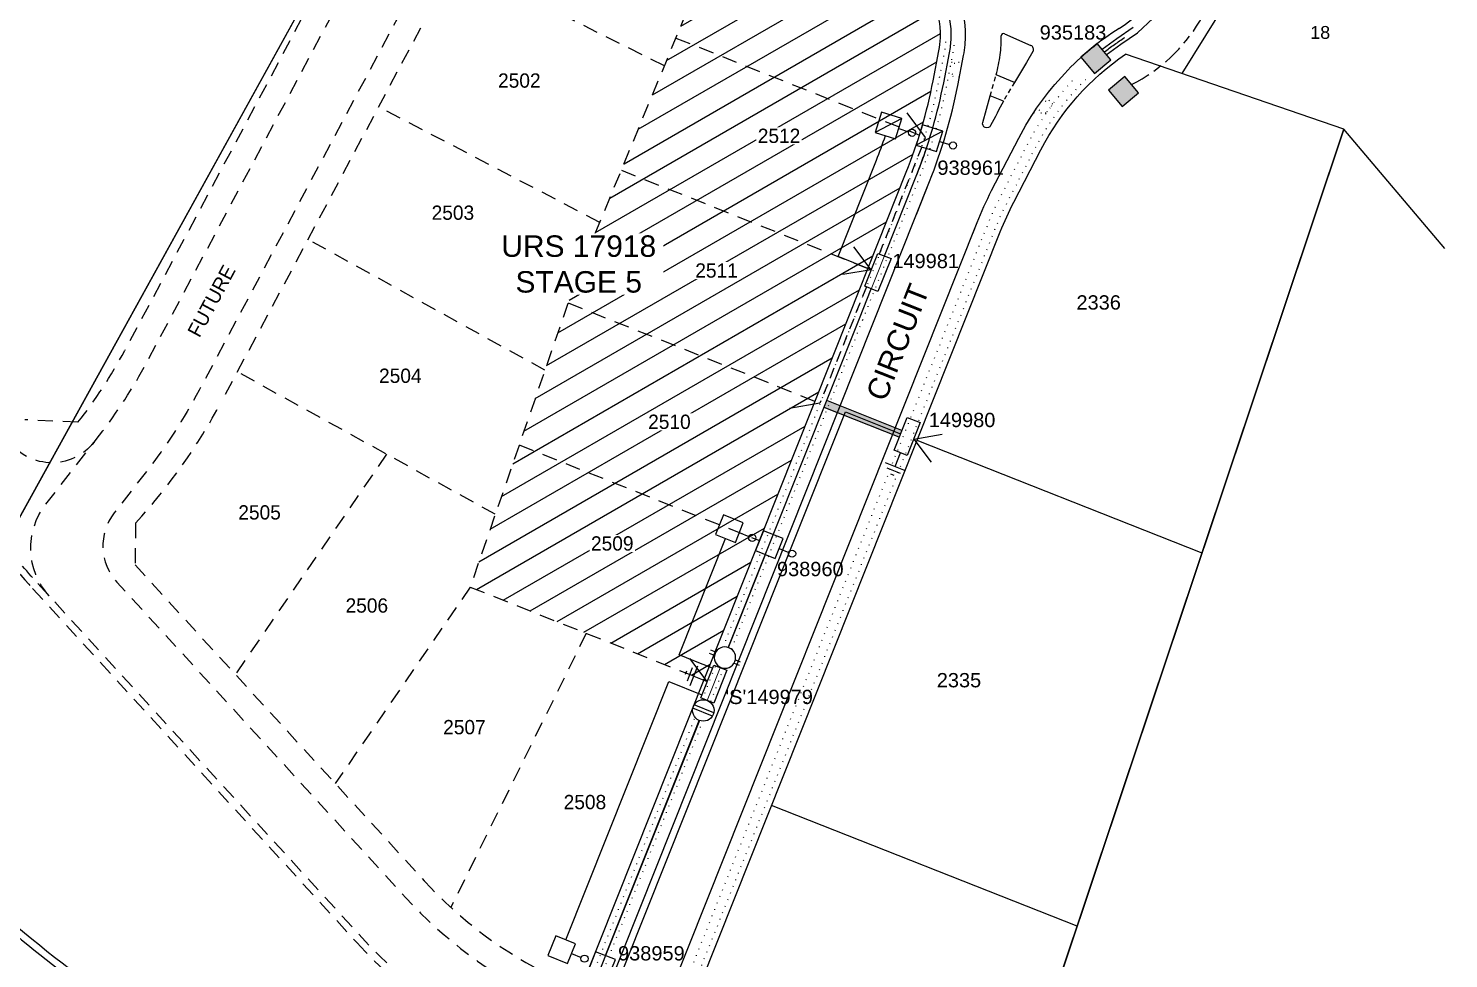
# Model space of a CAD drawing. Header units: metres. Extents: x 305809 to 306184, y 6275996 to 6276634.
# Drawn here: x 305985.6 to 306184.3, y 6276283.1 to 6276413.2 of the extents above; entities that cross this region are included whole.
import ezdxf
from ezdxf.enums import TextEntityAlignment as Align

# ---------------------------------------------------------------- set-up
doc = ezdxf.new("R2010")
doc.units = ezdxf.units.M
doc.header["$LTSCALE"] = 0.7
for name, pattern in [('Cable Exist OH', [1, 1, 0]), ('Cable Exist UG', [8.2, 4, -1.2, 1.8, -1.2]), ('Dash', [5, 3, -2]), ('DOT', [6.35, 0, -6.35]), ('IE Trench LV', [6.5, 5, -1.5])]:
    doc.linetypes.add(name, pattern=pattern)
doc.layers.get('0').update_dxf_attribs({"color": 6})
for name, color, linetype in [('_User Miscellaneous1', 3, 'Continuous'), ('_User Miscellaneous11', 7, 'Continuous'), ('_User Miscellaneous3', 11, 'Continuous'), ('_User Miscellaneous4', 7, 'Continuous'), ('_User Miscellaneous6', 7, 'Continuous'), ('_User Miscellaneous7', 150, 'Continuous'), ('_User Miscellaneous8', 7, 'Continuous'), ('_User Miscellaneous9', 8, 'Continuous'), ('_User_SL_Exist', 7, 'Continuous'), ('Cadastre Developer_SP_EXT', 4, 'Continuous'), ('Cadastre Developer_SP_NEW', 4, 'Continuous'), ('Cadastre Land Parcels_SP_EXT', 4, 'Continuous'), ('Cadastre Roads_SP_EXT', 8, 'Continuous'), ('Cadastre Roads_SP_NEW', 8, 'Continuous'), ('Duct_SP_NEW', 2, 'Continuous'), ('Equip_LV_NEW', 5, 'Continuous'), ('Mains_HV_NEW_V17', 2, 'Continuous'), ('Mains_LV_NEW_R6', 2, 'Continuous'), ('Mains_LV_NEW_T84', 2, 'Continuous'), ('Services_SP_NEW_UG', 2, 'Continuous'), ('SupportsUG_SP_LV_NEW', 2, 'Continuous'), ('SupportsUG_SP_LV_SL_EXT', 7, 'Continuous'), ('SupportsUG_SP_LV_SL_NEW', 2, 'Continuous'), ('Trench_SP_NEW', 2, 'Continuous'), ('UG_Details_SP_MISC', 7, 'Continuous')]:
    doc.layers.add(name, color=color, linetype=linetype)
doc.layers.add('_User Miscellaneous5', color=7, linetype='Continuous', lineweight=35)
doc.layers.add('_User Notes', color=7, linetype='Continuous', plot=False)
doc.styles.add('ARIAL', font='arial.ttf', dxfattribs={"height": 2})
doc.styles.add('ARIAL 3.0', font='arial.ttf', dxfattribs={"height": 3})
doc.styles.add('COLUMN_LABEL', font='arial.ttf')
doc.styles.add('Dot', font='dotfont.shx', dxfattribs={"height": 2})
doc.styles.add('POLE_LABEL', font='arial.ttf')
doc.styles.add('SL_LABEL', font='arial.ttf')
doc.styles.get("Standard").update_dxf_attribs({"font": 'arial.ttf'})
doc.styles.add('style1', font='iso3098b.shx')
doc.linetypes.add('Cable New UG', pattern='A,8,-1,["x",style1,S=3.5,R=0,X=0.35,Y=-1],-3.5', length=12.5)
doc.linetypes.add('Cable Z', pattern='A,8,-1,["Z",Standard,S=2.5,R=0,X=0.35,Y=-1.25],-3.5', length=12.5)
doc.linetypes.add('IE Trench HV', pattern='A,8,-2,["/",style1,S=2.5,R=0,X=0.1,Y=-1],-4.5', length=14.5)

# ---------------------------------------------------------------- blocks, each defined once
blk = doc.blocks.new('COLUMN_EXT')
at = {"layer": '_User Miscellaneous7'}
blk.add_hatch(color=256, dxfattribs=at).paths.add_polyline_path([(-7.48500000000015, 1.484999999999892), (-7.48500000000015, -1.485000000000078), (-4.515000000000038, -1.485000000000078), (-4.515000000000038, 1.484999999999892)])
at = {"layer": '_User Miscellaneous8'}
blk.add_hatch(color=256, dxfattribs=at).paths.add_polyline_path([(-1.48500000000015, 1.484999999999891), (-1.48500000000015, -1.485000000000079), (1.484999999999962, -1.485000000000079), (1.484999999999962, 1.484999999999891)])
at = {"layer": '_User Miscellaneous7'}
blk.add_lwpolyline([(-7.48500000000015, -1.485000000000078), (-4.515000000000038, -1.485000000000078), (-4.515000000000038, 1.484999999999892), (-7.48500000000015, 1.484999999999892)], close=True, dxfattribs=at)
at = {"layer": '_User Miscellaneous8'}
blk.add_lwpolyline([(-1.485000000000149, -1.485000000000079), (1.484999999999962, -1.485000000000079), (1.484999999999962, 1.484999999999891), (-1.485000000000149, 1.484999999999891)], close=True, dxfattribs=at)
at = {"flags": 9}
for tag, style, p in [('STRUCTURE_PLANT_NUMBER', 'POLE_LABEL', (1.813241310185049, 0.03081449384793444)), ('STREET_CODE', 'COLUMN_LABEL', (1.813241310185049, -0.2))]:
    blk.add_attdef(tag, text='', height=0.2, dxfattribs=dict(at, style=style)).set_placement(p, align=Align.MIDDLE_LEFT)
for tag, p in [('STATE', (1.813241310185049, -0.8)), ('STREETNAME', (1.813241310185049, -1.6)), ('SUBURB', (1.813241310185049, -1.8)), ('OWNED_BY', (1.813241310185049, -0.6000000000000001)), ('COLUMN_TYPE', (1.813241310185049, -0.3999999999999999)), ('USAGE', (1.813241310185049, -1)), ('LEGEND', (1.813241310185049, -1.2)), ('LOCATION', (1.813241310185049, -1.4)), ('NOTES', (1.813241310185049, -2))]:
    blk.add_attdef(tag, text='', height=0.2, dxfattribs=at).set_placement(p, align=Align.MIDDLE_LEFT)
at = {"flags": 1}
blk.add_attdef('Z', (1.813241310185049, -2.350910900690394), '', height=0.2, dxfattribs=at)
at = {"layer": '_User Miscellaneous6', "style": 'ARIAL', "flags": 8}
blk.add_attdef('ASSET_NUM', text='', height=2, dxfattribs=at).set_placement((2, 2), align=Align.MIDDLE_LEFT)
blk = doc.blocks.new('*U145')
at = {"layer": '_User Miscellaneous7', "lineweight": -3}
for points in [[(-1.332267629550188e-15, -3.029999999999887), (-1.243483668898065e-15, -1.579999999999888)], [(-1.485000000000056, -3.029999999999889), (1.5, -6.014999999999663)]]:
    blk.add_lwpolyline(points, dxfattribs=at)
blk.add_lwpolyline([(-1.485000000000057, -6), (1.485000000000055, -6), (1.485000000000055, -3.029999999999889), (-1.485000000000057, -3.029999999999889)], close=True, dxfattribs=at)
blk.add_circle((-1.212868510052506e-15, -1.079999999999888), 0.5, dxfattribs=at)
at = {"layer": '_User Miscellaneous8', "color": 2, "lineweight": -3}
blk.add_lwpolyline([(-1.485000000000056, 0), (1.485000000000056, 0), (1.485000000000056, 2.970000000000111), (-1.485000000000056, 2.970000000000111)], close=True, dxfattribs=at)
at = {"layer": '_User Miscellaneous9', "color": 2, "lineweight": -3}
blk.add_lwpolyline([(-1.485000000000056, 2.970000000000111), (1.5, -0.01499999999966328)], dxfattribs=at)
at = {"style": 'POLE_LABEL', "flags": 9}
blk.add_attdef('STRUCTURE_PLANT_NUMBER', text='', height=0.2, dxfattribs=at).set_placement((1.640862796996714, 1.727127653827495), align=Align.MIDDLE_LEFT)
for tag, flags, p in [('STREET_CODE', 9, (1.640862796996714, 1.485000000000337)), ('STATE', 9, (1.640862796996714, 0.4850000000003367)), ('OWNED_BY', 9, (1.640862796996714, 1.085000000000337)), ('OPERATED_BY', 9, (1.640862796996714, 0.8850000000003366)), ('COLUMN_TYPE', 9, (1.640862796996714, 1.285000000000337)), ('USAGE', 9, (1.640862796996714, 0.2850000000003368)), ('MAINTAINED_BY', 9, (1.640862796996714, 0.6850000000003367)), ('LEGEND', 9, (1.640862796996714, 0.0850000000003368)), ('Z', 1, (1.640862796996714, -1.314999999999664)), ('SUBURB', 9, (1.640862796996714, -0.3149999999996631)), ('STREETNAME', 9, (1.640862796996714, -0.5149999999996631)), ('PARENT', 9, (1.640862796996714, -0.1149999999996631)), ('LOCATION', 9, (1.640862796996714, -0.714999999999663)), ('NOTES', 9, (1.640862796996714, -0.9149999999996632)), ('LABEL_ALIGNMENT', 9, (1.640862796996714, -1.114999999999663))]:
    blk.add_attdef(tag, text='', height=0.2, dxfattribs=dict(flags=flags)).set_placement(p, align=Align.MIDDLE_LEFT)
at = {"layer": '_User Miscellaneous5', "style": 'ARIAL', "flags": 8}
blk.add_attdef('ASSET_NUM', text='', height=2, dxfattribs=at).set_placement((2, 3.485000000000337), align=Align.MIDDLE_LEFT)
blk = doc.blocks.new('*U43')
at = {"layer": '_User Miscellaneous8', "color": 2}
blk.add_line((0, 0), (-0.0001193550469027471, 1.450000000000001), dxfattribs=at)
blk.add_circle((-0.0001193550469027471, 1.950000000000001), 0.4999999999999998, dxfattribs=at)
for tag, p, flags in [('Z', (0, 0), 1), ('OPERATED_BY', (-6.25491469344312e-17, -9.607168363308126), 9)]:
    blk.add_attdef(tag, p, '', height=0.2, dxfattribs=dict(flags=flags))
at = {"style": 'SL_LABEL', "flags": 9}
blk.add_attdef('STREET_CODE', text='', height=0.2, dxfattribs=at).set_placement((0, -0.2), align=Align.MIDDLE_LEFT)
at = {"flags": 9}
for tag, p in [('STATE', (0, -2)), ('OPERATING_VOLTAGE', (0, -1.4)), ('ORIENTATION', (0, -1.6)), ('OWNED_BY', (0, -1.8)), ('CONSTRUCTED_VOLTAGE', (0, -0.4)), ('CONTROL_TYPE', (0, -0.6000000000000001)), ('LANTERN_PURPOSE', (0, -0.8)), ('LANTERN_TYPE', (0, -1)), ('NO_PHASES', (0, -1.2)), ('CEXIST', (0, -2.4)), ('CNEW', (0, -2.6)), ('CNUMBER', (0, -2.8)), ('CREMOVE', (0, -3)), ('CREPLACE', (0, -3.200000000000001)), ('USAGE', (0, -2.2)), ('LKINGHEIGHT', (0, -3.400000000000001)), ('LBRACKET', (0, -3.600000000000001)), ('LBRACKETVOCAB', (0, -3.800000000000001)), ('LCATEGORY', (0, -4.000000000000001)), ('LCHARGE1', (0, -4.200000000000001)), ('LCHARGE1PERCENT', (0, -4.400000000000001)), ('LCHARGE2', (0, -4.600000000000001)), ('LCHARGE2PERCENT', (0, -4.800000000000002)), ('LCHARGE3', (0, -5.000000000000002)), ('LCHARGE3PERCENT', (0, -5.200000000000002)), ('LEXIST', (0, -5.400000000000002)), ('LLAMP', (0, -5.600000000000002)), ('LLAMPVOCAB', (0, -5.800000000000002)), ('LMAST', (0, -6.000000000000003)), ('LMASTVOCAB', (0, -6.200000000000003)), ('LNEW', (0, -6.400000000000003)), ('LANTNUMBER', (0, -6.600000000000003)), ('LOUTREACH', (0, -7.000000000000004)), ('LOUTREACHVOCAB', (0, -7.200000000000004)), ('LRATECODE', (0, -7.400000000000004)), ('LREMOVE', (0, -7.600000000000004)), ('LREPLACE', (0, -7.800000000000004)), ('LTYPE', (0, -8.000000000000004)), ('SUBURB', (0, -8.600000000000001)), ('STREETNAME', (0, -8.8)), ('LTYPEVOCAB', (0, -8.200000000000003)), ('LEGEND', (0, -8.400000000000002)), ('LOCATION', (0, -9)), ('NOTES', (0, -9.2)), ('MAINTAINED_BY', (-1.09529950305501e-16, -9.862919944927576))]:
    blk.add_attdef(tag, text='', height=0.2, dxfattribs=at).set_placement(p, align=Align.MIDDLE_LEFT)
at = {"layer": '_User Notes', "style": 'SL_LABEL', "flags": 8}
blk.add_attdef('ASSET_NUM', text='', height=2.5, dxfattribs=at).set_placement((2, 2), align=Align.MIDDLE_LEFT)
at = {"layer": '_User Notes', "flags": 8}
blk.add_attdef('LNUMBER', text='', height=2.5, dxfattribs=at).set_placement((1.2, -2.8), align=Align.MIDDLE_LEFT)
blk = doc.blocks.new('*U34')
at = {"layer": '_User Miscellaneous7', "lineweight": -3}
blk.add_lwpolyline([(-1.332267629550188e-15, -3.029999999999887), (-1.243483668898065e-15, -1.579999999999888)], dxfattribs=at)
blk.add_lwpolyline([(-1.485000000000057, -6), (1.485000000000055, -6), (1.485000000000055, -3.029999999999889), (-1.485000000000057, -3.029999999999889)], close=True, dxfattribs=at)
blk.add_circle((-1.212868510052506e-15, -1.079999999999888), 0.5, dxfattribs=at)
at = {"layer": '_User Miscellaneous8', "color": 2, "lineweight": -3}
blk.add_lwpolyline([(-1.485000000000056, 0), (1.485000000000056, 0), (1.485000000000056, 2.970000000000111), (-1.485000000000056, 2.970000000000111)], close=True, dxfattribs=at)
at = {"style": 'POLE_LABEL', "flags": 9}
blk.add_attdef('STRUCTURE_PLANT_NUMBER', text='', height=0.2, dxfattribs=at).set_placement((1.640862796996714, 1.727127653827495), align=Align.MIDDLE_LEFT)
for tag, flags, p in [('STREET_CODE', 9, (1.640862796996714, 1.485000000000337)), ('STATE', 9, (1.640862796996714, 0.4850000000003367)), ('OWNED_BY', 9, (1.640862796996714, 1.085000000000337)), ('OPERATED_BY', 9, (1.640862796996714, 0.8850000000003366)), ('COLUMN_TYPE', 9, (1.640862796996714, 1.285000000000337)), ('USAGE', 9, (1.640862796996714, 0.2850000000003368)), ('MAINTAINED_BY', 9, (1.640862796996714, 0.6850000000003367)), ('LEGEND', 9, (1.640862796996714, 0.0850000000003368)), ('Z', 1, (1.640862796996714, -1.314999999999664)), ('SUBURB', 9, (1.640862796996714, -0.3149999999996631)), ('STREETNAME', 9, (1.640862796996714, -0.5149999999996631)), ('PARENT', 9, (1.640862796996714, -0.1149999999996631)), ('LOCATION', 9, (1.640862796996714, -0.714999999999663)), ('NOTES', 9, (1.640862796996714, -0.9149999999996632)), ('LABEL_ALIGNMENT', 9, (1.640862796996714, -1.114999999999663))]:
    blk.add_attdef(tag, text='', height=0.2, dxfattribs=dict(flags=flags)).set_placement(p, align=Align.MIDDLE_LEFT)
at = {"layer": '_User Miscellaneous5', "style": 'ARIAL', "flags": 8}
blk.add_attdef('ASSET_NUM', text='', height=2, dxfattribs=at).set_placement((2, 3.485000000000337), align=Align.MIDDLE_LEFT)
blk = doc.blocks.new('*U33')
at = {"lineweight": -3}
blk.add_lwpolyline([(-2.475000000253518, 2.489999999901675), (2.47499999974648, 2.490000000405661), (2.474999999948074, 0.5100000000983247), (-2.475000000051924, 0.5099999995943391)], close=True, dxfattribs=at)
for tag, flags, p in [('STREET_CODE', 9, (1.5, 3.5)), ('STATE', 9, (1.5, 2.7)), ('SUPPORT_TYPE', 9, (1.5, 2.5)), ('OWNED_BY', 9, (1.5, 3.3)), ('OPERATED_BY', 9, (1.5, 3.1)), ('USAGE', 9, (1.5, 2.3)), ('MAINTAINED_BY', 9, (1.5, 2.9)), ('LEGEND', 9, (1.5, 2.1)), ('PARENT', 9, (1.5, 1.9)), ('Z', 1, (1.5, 0.8999999999999999)), ('SUBURB', 9, (1.5, 1.7)), ('STREETNAME', 9, (1.5, 1.5)), ('LOCATION', 9, (1.5, 1.3)), ('NOTES', 9, (1.5, 1.1))]:
    blk.add_attdef(tag, text='', height=0.2, dxfattribs=dict(flags=flags)).set_placement(p, align=Align.MIDDLE_LEFT)
at = {"layer": '_User Miscellaneous4', "style": 'ARIAL', "flags": 8}
blk.add_attdef('ASSET_NUM', text='', height=2, dxfattribs=at).set_placement((2, 5.5), align=Align.MIDDLE_LEFT)
blk = doc.blocks.new('A$C1B2C29DD')
at = {"layer": 'Services_SP_NEW_UG', "color": 2, "flags": 128}
for points in [[(0, 0), (-2.099835655535571, 3.443969587795436)], [(0, 0), (2.100164344301447, 3.443969586864114)]]:
    blk.add_lwpolyline(points, dxfattribs=at)
blk = doc.blocks.new('*U68')
at = {"layer": 'Services_SP_NEW_UG', "color": 2, "flags": 128}
blk.add_lwpolyline([(-19.99999999948113, -0.7500000009313214), (-22.24651756953017, 2.933970131911339)], dxfattribs=at)
at = {"layer": 'Services_SP_NEW_UG', "color": 2, "linetype": 'Dash', "ltscale": 0.7, "flags": 128}
blk.add_lwpolyline([(-2.472838685207535, -0.7500000009313226), (-19.99999999948113, -0.7500000009313214)], dxfattribs=at)
blk = doc.blocks.new('*U67')
at = {"layer": 'Services_SP_NEW_UG', "color": 2, "flags": 128}
blk.add_lwpolyline([(20.00123200016913, -0.7181131453786179), (22.24187339892853, 2.969433905762736)], dxfattribs=at)
at = {"layer": 'Services_SP_NEW_UG', "color": 2, "linetype": 'Dash', "ltscale": 0.7, "flags": 128}
blk.add_lwpolyline([(2.474022660541219, -0.7460566330445244), (20.00123200016913, -0.7181131453786179)], dxfattribs=at)
blk = doc.blocks.new('*U73')
for tag, flags, p in [('TYPE', 9, (1.5, -2.6)), ('Z', 1, (1.5, -2.8))]:
    blk.add_attdef(tag, text='', height=0.2, dxfattribs=dict(flags=flags)).set_placement(p, align=Align.MIDDLE_LEFT)
blk.add_wipeout([(-0.9887138012995244, 1.12003616866583), (-1.121295252389643, 0.987285651150787), (-1.2361932075202602, 0.8389650491412364), (-1.3315956573022563, 0.6774134671332996), (-1.4059980481119063, 0.5051786700814818), (-1.4582270098003098, 0.3249769036233685), (-1.4874588604415704, 0.13965005726332302), (-1.493232596288815, -0.04787915392266662), (-1.4754571620786687, -0.23465328224967497), (-1.4344128870271562, -0.4177267881405302), (-1.370747063870501, -0.5942124930445205), (-1.2854637406720033, -0.7613271119678622), (-1.1799078863842898, -0.9164351475406982), (-1.0557441798854907, -1.0570904533849963), (-0.9149307569988935, -1.1810748113041851), (-0.7596883295212822, -1.2864329139092128), (-0.5924651632713093, -1.3715032009841193), (-0.4158984674750146, -1.4349440632832067), (-0.23277280440093698, -1.475755000510284), (-0.04597617514972309, -1.4932923998060081), (0.14154552584843752, -1.487279685907151), (0.3268349693487694, -1.4578116829037195), (0.5069700301407245, -1.4053531188064081), (0.6791098707081439, -1.3307312965082596), (0.8405397429339232, -1.2351230467238319), (0.9887138012995308, -1.120036168665824), (1.1212952523896482, -0.9872856511507813), (1.2361932075202655, -0.8389650491412293), (1.3315956573022605, -0.677413467133293), (1.4059980481119103, -0.5051786700814742), (1.4582270098003125, -0.32497690362336096), (1.4874588604415724, -0.13965005726331547), (1.493232596288816, 0.04787915392267417), (1.4754571620786687, 0.23465328224968252), (1.4344128870271557, 0.4177267881405369), (1.3707470638704997, 0.5942124930445276), (1.285463740672001, 0.7613271119678688), (1.1799078863842873, 0.916435147540704), (1.0557441798854872, 1.057090453385002), (0.9149307569988896, 1.1810748113041898), (0.7596883295212777, 1.2864329139092168), (0.5924651632713047, 1.3715032009841224), (0.41589846747500964, 1.4349440632832087), (0.2327728044009318, 1.4757550005102864), (0.04597617514971783, 1.4932923998060095), (-0.1415455258484425, 1.4872796859071524), (-0.32683496934877326, 1.4578116829037193), (-0.5069700301407268, 1.4053531188064081), (-0.6791098707081448, 1.3307312965082603), (-0.8405397429339229, 1.2351230467238317)])
for p, q in [((-0.3410957618057113, -1.46070320109124), (-0.1579449112692088, 1.491661344073834)), ((0.1579449112692083, -1.49166134407384), (0.3410957618057109, 1.460703201091233))]:
    blk.add_line(p, q)
blk.add_circle((0, 0), 1.5)
at = {"flags": 9}
for tag, p in [('ACTUAL_STATUS', (1.5, 0)), ('STATE', (1.5, -1)), ('SWITCH_TYPE', (1.5, -1.2)), ('OPERATING_VOLTAGE', (1.5, -0.6000000000000001)), ('ORIENTATION', (1.5, -0.8)), ('OWNED_BY', (1.5, -1.8)), ('OPERATED_BY', (1.5, -2)), ('CONSTRUCTED_VOLTAGE', (1.5, -0.2)), ('USAGE', (1.5, -1.4)), ('NO_PHASES', (1.5, -0.4)), ('NOTES', (1.5, -1.6)), ('MAINTAINED_BY', (1.5, -2.2)), ('NUMBER_OF_PHASES', (1.5, -2.4))]:
    blk.add_attdef(tag, text='', height=0.2, dxfattribs=at).set_placement(p, align=Align.MIDDLE_LEFT)
blk = doc.blocks.new('Earth')
for p, q in [((0, -2.044043321), (0, 0)), ((-1.5, -2.044043321), (1.5, -2.044043321)), ((-1, -2.644043320999998), (1, -2.644043320999998)), ((-0.25, -3.244043320999999), (0.25, -3.244043320999999))]:
    blk.add_line(p, q)
blk = doc.blocks.new('LV_UG_LINKS_OPEN_NEW')
blk.add_wipeout([(-1.16781979291914, 0.9317901755578024), (-1.2753954607472182, 0.7780761008443426), (-1.3628573802749944, 0.612091301220433), (-1.4288262247842973, 0.43645345613065833), (-1.4722616261893378, 0.25393247931304597), (-1.492478582262907, 0.06740683560475658), (-1.489158259530701, -0.12018185416791205), (-1.4623530214656708, -0.30587520430719284), (-1.4124856026847754, -0.4867447197535584), (-1.3403424421715415, -0.659937980202209), (-1.2470612806634975, -0.8227236244752305), (-1.1341132178010909, -0.9725344257190072), (-1.0032795120075635, -1.1070077781052887), (-0.8566234889795473, -1.224022956536458), (-0.6964580018082551, -1.3217345617471747), (-0.5253089559046028, -1.3986016233531833), (-0.3458754739619754, -1.4534119018747997), (-0.16098732917897446, -1.4853010064776648), (0.026439681954347923, -1.493766026932564), (0.2134497235089498, -1.4786734648101652), (0.39709353541513115, -1.440261338830997), (0.5744749450556361, -1.379135431168045), (0.7427965416379158, -1.2962597338999997), (0.8994037930334197, -1.1929412462803204), (1.0418269093350034, -1.070809362578242), (1.167819792919145, -0.9317901755577975), (1.275395460747223, -0.7780761008443364), (1.3628573802749981, -0.6120913012204272), (1.4288262247843002, -0.4364534561306517), (1.47226162618934, -0.25393247931303886), (1.4924785822629085, -0.06740683560474947), (1.4891582595307011, 0.12018185416791916), (1.4623530214656706, 0.3058752043071995), (1.4124856026847743, 0.48674471975356504), (1.3403424421715397, 0.6599379802022156), (1.2470612806634955, 0.8227236244752367), (1.134113217801088, 0.9725344257190125), (1.00327951200756, 1.1070077781052934), (0.8566234889795431, 1.2240229565364613), (0.6964580018082507, 1.3217345617471778), (0.5253089559045979, 1.3986016233531862), (0.34587547396197027, 1.4534119018748015), (0.16098732917896916, 1.4853010064776662), (-0.026439681954353214, 1.4937660269325646), (-0.21344972350895505, 1.4786734648101643), (-0.39709353541513503, 1.4402613388309966), (-0.5744749450556385, 1.3791354311680442), (-0.7427965416379166, 1.2962597338999986), (-0.8994037930334196, 1.19294124628032), (-1.0418269093350023, 1.0708093625782418)])
for p, q in [((-0.2489999999999862, 1.473103866215909), (-0.2489999999999863, 2.220103866215937)), ((0.2489999999999853, 1.473103866215909), (0.2489999999999853, 2.220103866215937)), ((-0.2489999999999862, -1.473103866215909), (-0.2489999999999863, -2.220103866215937)), ((0.2489999999999853, -1.473103866215909), (0.2489999999999853, -2.220103866215937))]:
    blk.add_line(p, q)
blk.add_lwpolyline([(1.493999999999914, -2.30255972708671e-16, 1), (-1.493999999999915, -4.729978344761826e-17, 1)], format="xyb", close=True)
for tag, p, flags in [('Z', (0, 0), 1), ('ORIENTATION', (0, 0), 9), ('USAGE', (0, -0.2), 9), ('NOTES', (0, -0.4), 9)]:
    blk.add_attdef(tag, p, '', height=0.2, dxfattribs=dict(flags=flags))

msp = doc.modelspace()

# ---------------------------------------------------------------- hatches: boundary and pattern name
at = {"layer": '_User Miscellaneous11'}
h = msp.add_hatch(dxfattribs=at)
h.set_pattern_fill('ANSI31', color=3, angle=345)
h.set_pattern_definition([(30.00000000000006, (0, 0), (-1.5875, 2.749630657015593), [])])
edge = h.paths.add_edge_path()
edge.add_line((306080.0938488768, 6276322.055959568), (306047.4179350656, 6276335.075764042))
edge.add_line((306047.4179350656, 6276335.075764042), (306050.9223460164, 6276345.253277466))
edge.add_line((306050.9223460164, 6276345.253277466), (306057.8622027521, 6276365.408015615))
edge.add_line((306057.8622027521, 6276365.408015615), (306061.1073178062, 6276374.832481665))
edge.add_line((306061.1073178062, 6276374.832481665), (306062.2196468022, 6276378.06290853))
edge.add_line((306062.2196468022, 6276378.06290853), (306065.5384028053, 6276386.101494166))
edge.add_line((306065.5384028053, 6276386.101494166), (306068.5500073483, 6276393.396107267))
edge.add_line((306068.5500073483, 6276393.396107267), (306074.5774876227, 6276407.995679007))
edge.add_line((306074.5774876227, 6276407.995679007), (306076.182789364, 6276411.883990021))
edge.add_line((306076.182789364, 6276411.883990021), (306084.3247250671, 6276431.605128703))
edge.add_line((306084.3247250671, 6276431.605128703), (306093.2486993494, 6276428.53849684))
edge.add_arc((306061.8875041009, 6276337.276645933), 96.49999999117762, 63.70093695201223, 71.03524415712081, ccw=False)
edge.add_arc((306086.255631068, 6276386.583834084), 41.49995985309393, 59.02049926712198, 63.700936951834876, ccw=False)
edge.add_arc((306101.6975504698, 6276412.304343678), 11.50000170978335, -2.002648966138679, 59.0204992674457, ccw=False)
edge.add_arc((306101.6975735646, 6276412.30434287), 11.49997860071395, 348.9768117055355, 357.9973510379942, ccw=False)
edge.add_line((306112.985376184, 6276410.105475016), (306112.1692212041, 6276405.915771467))
edge.add_arc((306041.9884024767, 6276419.587007159), 71.50000001823122, 338.27450380415, 348.97682119515844, ccw=False)
edge.add_line((306108.4096105604, 6276393.120554444), (306100.4652218439, 6276373.18301685))
edge.add_line((306100.4652218439, 6276373.18301685), (306080.0938488768, 6276322.055959568))
h = msp.add_hatch(color=256, dxfattribs=at)
h.dxf.hatch_style = 1
h.paths.add_polyline_path([(306107.4200699264, 6276356.030508796), (306107.8050246934, 6276356.996640168), (306097.2984919293, 6276361.182965124), (306096.9135371623, 6276360.216833752)])

# ---------------------------------------------------------------- linework, layer by layer
at = {"layer": '_User Miscellaneous3', "color": 3, "linetype": 'DOT', "ltscale": 0.2}
for p, q in [((306063.013199217, 6276277.027411135), (306101.2083961999, 6276372.886888707)), ((306064.5953963285, 6276277.756345958), (306102.3231577338, 6276372.442696494))]:
    msp.add_line(p, q, dxfattribs=at)
at = {"layer": '_User Miscellaneous3', "color": 3, "linetype": 'DOT', "ltscale": 0.2, "flags": 128}
for points in [[(306101.2083961999, 6276372.886888707), (306109.1527849164, 6276392.824426302, 0.04673164277033896), (306112.9544611337, 6276405.762806593), (306113.7706161137, 6276409.952510141, 0.03535831660828392), (306113.9815492569, 6276411.67711546, 0.03135052831111673)], [(306102.3231577338, 6276372.442696494), (306110.2675464504, 6276392.380234089, 0.04673164276790841), (306114.1323210281, 6276405.53335928), (306114.9484760081, 6276409.723062828, 0.03024282348842939), (306115.163101331, 6276411.340505212, 0.02772460252822029)], [(306071.7231219057, 6276265.120367441), (306119.7015694589, 6276385.528889223, -0.02455099611403795), (306121.6784118463, 6276389.859007459), (306125.4627930392, 6276397.175113477, -0.07507822759339002), (306132.2106744583, 6276406.483852728, -0.07745662942346483)], [(306072.8378834397, 6276264.676175228), (306120.8163309929, 6276385.08469701, -0.0245509961134542), (306122.744261816, 6276389.3076783), (306126.528643009, 6276396.623784318, -0.07951552835707741), (306133.5318015533, 6276406.107479203, -0.1005702524036988)]]:
    msp.add_lwpolyline(points, format="xyb", dxfattribs=at)
for points in [[(306114.7135121324, 6276408.516883845), (306116.2422045709, 6276408.519435692)], [(306116.1274809151, 6276407.930505744), (306114.7135121321, 6276408.516883845)], [(306115.83479522, 6276406.428013788), (306114.4208264378, 6276407.014391888)], [(306115.7200715641, 6276405.83908384), (306114.4208264378, 6276407.014391888)], [(306126.2440387816, 6276401.474198001), (306127.9936642995, 6276401.385685665), (306128.8955511565, 6276402.635539639), (306127.8263002558, 6276403.708344283)], [(306128.8955511561, 6276402.635539639), (306127.4665660119, 6276403.228145081)], [(306127.9936642995, 6276401.385685664), (306126.5776020933, 6276401.972931915)]]:
    msp.add_lwpolyline(points, dxfattribs=at)
at = {"layer": '_User Miscellaneous9', "linetype": 'Dash'}
for p, q in [((306038.6437025857, 6276442.405485924), (305999.0797540072, 6276368.152923389)), ((306053.6217145036, 6276437.979376732), (306012.5825783576, 6276360.95822155)), ((306062.2196468022, 6276378.06290853), (306084.3247250674, 6276431.605128704)), ((306074.5774876229, 6276407.995679007), (306045.4018852123, 6276422.552620546)), ((306076.182789364, 6276411.883990021), (306110.2492546008, 6276398.310116646)), ((306065.5384028053, 6276386.101494166), (306034.5863203555, 6276402.254257143)), ((306068.5500073483, 6276393.396107267), (306103.0431587939, 6276379.652219641)), ((306057.8622027521, 6276365.408015615), (306024.7112393992, 6276383.720968819)), ((306062.2196468022, 6276378.06290853), (306047.4179350653, 6276335.075764042)), ((306061.1073178062, 6276374.832481665), (306095.6401353892, 6276361.072788959)), ((306050.9223460164, 6276345.253277466), (306014.8361584427, 6276365.187680495)), ((305992.5322037929, 6276358.128068224), (305985.1040455442, 6276358.471639004)), ((306035.7013669396, 6276353.66151208), (306014.5513410243, 6276322.859336529)), ((306054.2626264361, 6276354.954122853), (306087.8669608143, 6276341.564386743)), ((306000.6015051234, 6276344.013136259), (306000.5304886099, 6276338.178366379)), ((306000.5304886099, 6276338.178366379), (306040.9886582628, 6276293.974213146)), ((305986.2003226479, 6276334.876864255), (306031.5464589299, 6276285.332172194)), ((305986.9379944706, 6276335.552023705), (305988.3087389583, 6276334.054363286)), ((305986.9379944706, 6276335.552023705), (305988.3087389583, 6276334.054363286)), ((306047.4179350656, 6276335.075764042), (306028.5271416245, 6276307.589529798)), ((306047.4179350656, 6276335.075764042), (306080.0937862393, 6276322.055984527)), ((306063.6443416863, 6276328.610309311), (306044.7028905586, 6276290.256914574))]:
    msp.add_line(p, q, dxfattribs=at)
at = {"layer": '_User Miscellaneous9', "linetype": 'Dash', "flags": 128}
for points in [[(305994.8101407501, 6276355.357427946), (305995.5587604241, 6276356.319634194, 0.04292942838943698), (306002.1669709018, 6276366.508054666), (306041.7322308165, 6276440.759608596, 0.4614632859493656), (306037.5506662614, 6276451.379441549)], [(306059.8659357109, 6276443.711029005, 0.3684914422610996), (306050.8095739674, 6276440.145082025), (306009.4919567886, 6276362.604904431, -0.04292942838943698), (306002.1096016936, 6276351.222921659), (305997.6067150911, 6276345.435329158, 0.3657022077982027), (305997.9936112917, 6276335.76617014), (306038.406806883, 6276291.611155073, 0.09417011056167272), (306057.3977312868, 6276277.417514809, 0.4363166879152359), (306067.654533896, 6276281.381491107)], [(305994.8100654962, 6276355.357331222, -0.5205618584228766), (305982.5384201806, 6276355.975602992), (305974.1650693449, 6276369.315475958)], [(305988.5170996885, 6276333.826710632), (305986.9379944706, 6276335.552023705, -0.02640213011572819), (305982.1241133732, 6276341.403834325, -0.01876795455893398), (305979.0902828447, 6276345.856834196), (305967.1352065465, 6276364.902877172)], [(305988.5170997573, 6276333.826710557, -0.3636884232853665), (305988.0487636794, 6276346.666981422, -0.3657019109536518)], [(306059.1805491981, 6276259.771920898, 0.3938276488636908), (306055.2913948408, 6276269.232084087, -0.1001360097947147), (306032.2841307542, 6276286.007331644), (305988.5170997573, 6276333.826710557)]]:
    msp.add_lwpolyline(points, format="xyb", dxfattribs=at)
msp.add_lwpolyline([(305988.0487639676, 6276346.666981814), (305994.8101407518, 6276355.357427971)], dxfattribs=at)
at = {"layer": '_User Miscellaneous9', "linetype": 'Dash'}
for centre, radius, start, end in [((305939.6408507388, 6276399.823718742), 67.34999999999998, 321.750354174445, 331.9499968280205), ((305939.6408507388, 6276399.823718742), 82.64999999999999, 317.525333237985, 331.9499968280205), ((306039.9028314276, 6276384.028472224), 72.80000010410599, 212.1162226924552, 222.4665335472662), ((306085.2489676275, 6276334.483780101), 60, 222.4665336046425, 243.98527342375), ((306085.2489676275, 6276334.483780101), 72.8, 222.4665336046425, 245.006239209012)]:
    msp.add_arc(centre, radius, start, end, dxfattribs=at)
at = {"layer": '_User_SL_Exist', "linetype": 'Cable Exist UG', "flags": 128}
msp.add_lwpolyline([(306139.9275516705, 6276405.37396977, 0.2855142789710522), (306152.867111745, 6276426.77481956, -0.1218294929659025), (306154.4130606431, 6276430.222484391, -0.1138886810383071)], format="xyb", dxfattribs=at)
at = {"layer": 'Cadastre Developer_SP_EXT'}
for p, q in [((306184.2700890807, 6276466.962787086), (306146.9554545645, 6276406.910536568)), ((306169.6230970106, 6276399.121045711), (306139.0649297074, 6276409.622030336))]:
    msp.add_line(p, q, dxfattribs=at)
msp.add_arc((306101.6975532498, 6276412.304345188), 11.49999898407705, 357.9973430328646, 59.02050727096332, dxfattribs=at)
at = {"layer": 'Cadastre Developer_SP_NEW'}
for p, q in [((306149.7910401481, 6276339.838164971), (306109.9260230633, 6276355.591739079)), ((306132.3172162334, 6276287.604620745), (306089.5676269641, 6276304.498099587))]:
    msp.add_line(p, q, dxfattribs=at)
msp.add_lwpolyline([(306100.4652218439, 6276373.18301685), (306108.4096105604, 6276393.120554444, 0.04673164276676328), (306112.1692212041, 6276405.915771467), (306112.985376184, 6276410.105475016, 0.03937979539779953), (306113.1905281214, 6276411.902468049, 0.03686386562116975)], format="xyb", dxfattribs=at)
msp.add_arc((306112.8259444928, 6276440.571450325), 200, 221.7657292455702, 234.1667924300725, dxfattribs=at)
at = {"layer": 'Cadastre Land Parcels_SP_EXT', "linetype": 'Continuous'}
for points in [[(305887.4649784802, 6276029.601670902), (305917.2819473174, 6276103.655334336), (305889.1983867288, 6276172.567233356), (306039.1135385763, 6276443.969296599), (306039.1135385763, 6276443.969296599)], [(306183.763677197, 6276382.42002427), (306169.6230970106, 6276399.121045711), (306034.7489224633, 6275995.949067128)]]:
    msp.add_lwpolyline(points, dxfattribs=at)
at = {"layer": 'Cadastre Roads_SP_EXT'}
for p, q in [((306122.1264144993, 6276412.495610658), (306125.8510616137, 6276410.844046406)), ((306126.1334021071, 6276410.006076208), (306125.2152455456, 6276408.476767905))]:
    msp.add_line(p, q, dxfattribs=at)
for centre, radius, start, end in [((306129.8716911588, 6276426.315872655), 15.500000004386, 302.4596072988804, 4.163343646298255), ((306101.6975533116, 6276412.304345217), 14.99999892873403, 354.710619820545, 59.02050746148615), ((306159.658812918, 6276379.486636267), 40.00000001977757, 122.4596073094032, 136.6407328840467), ((306101.7054346724, 6276412.07621676), 20.00000000015374, 352.6663699944511, 0.4096767244432941), ((306122.0048156912, 6276412.221364026), 0.2999958087915019, 66.08787689429846, 181.8474916246875), ((306125.6078501501, 6276410.295550112), 0.6000000002981836, 331.1540364594319, 66.08678533088732)]:
    msp.add_arc(centre, radius, start, end, dxfattribs=at)
at = {"layer": 'Cadastre Roads_SP_NEW'}
for p, q in [((306123.531352984, 6276405.672027424), (306120.9779056918, 6276406.730951491)), ((306123.531352984, 6276405.672027424), (306120.9779056918, 6276406.730951491)), ((306122.005731912, 6276403.056968546), (306120.1572851014, 6276403.823526299)), ((306122.005731912, 6276403.056968546), (306120.1572851014, 6276403.823526299))]:
    msp.add_line(p, q, dxfattribs=at)
at = {"layer": 'Cadastre Roads_SP_NEW', "flags": 128}
for points in [[(306138.1906170496, 6276413.237437269, 0.2759329284456453), (306145.3307886628, 6276427.441174612, -0.1592133860076983), (306147.5735321818, 6276436.483841252, -0.03518930166219814), (306153.3651402938, 6276444.439907385), (306159.418177647, 6276451.632340694, -0.0541646159002412), (306161.7602363339, 6276453.871706665, 0.005804596323393882), (306162.0339960523, 6276454.086981977, 0.005804596323393882)], [(306103.7166096513, 6276371.887456227), (306111.6609983678, 6276391.824993822, 0.04673164276725568), (306115.6046458961, 6276405.246550139), (306116.4208008761, 6276409.436253688, 0.02502364300132772), (306116.6336792756, 6276410.921554903, 0.02348932220945428)], [(306109.8187285882, 6276387.20156409), (306111.6609983678, 6276391.824993822, 0.04673164276725568), (306115.6046458961, 6276405.246550139), (306116.4208008761, 6276409.436253688, 0.02502364300132772), (306116.6336792756, 6276410.921554903)], [(306120.9779056917, 6276406.730951491, 0.03565406420069585), (306121.5418284848, 6276409.523281092)], [(306070.3296699882, 6276265.675607708), (306118.3081175415, 6276386.08412949, -0.02455099611475852), (306120.3460993841, 6276390.548168909), (306124.130480577, 6276397.864274926, -0.06996288529254124), (306130.5762947599, 6276406.949468225, -0.06912340720256904)], [(306117.7024186732, 6276384.564044762), (306118.3081175415, 6276386.08412949, -0.02455099611475852), (306120.3460993841, 6276390.548168909), (306124.130480577, 6276397.864274926, -0.06996288529254124), (306130.5762947599, 6276406.949468225)], [(306122.0057319122, 6276403.056968546, 0.004812517993963385), (306120.2131861657, 6276399.648701405, -0.904961428988718), (306119.1020548374, 6276400.085895473), (306120.1572851012, 6276403.823526299)], [(305968.4226175721, 6276300.754859129, 0.04406030085713896), (305995.1549859279, 6276277.615795293), (306015.8231401988, 6276262.691234831, -0.01021827790277022), (306032.2773621919, 6276250.290245204), (306042.3613249456, 6276242.362076039, 0.5135533881591524), (306054.0690989325, 6276245.761472506, -0.005238180478972562), (306059.1805491981, 6276259.771920898, -0.004717407134707137), (306064.0341496983, 6276272.295382157), (306103.7166096513, 6276371.887456227)]]:
    msp.add_lwpolyline(points, format="xyb", dxfattribs=at)
for points in [[(306125.2152455454, 6276408.476767905), (306123.5313529838, 6276405.672027424)], [(306123.531352984, 6276405.672027424), (306120.9779056918, 6276406.730951491)], [(306123.531352984, 6276405.672027424), (306120.9779056918, 6276406.730951491)]]:
    msp.add_lwpolyline(points, dxfattribs=at)
at = {"layer": 'Cadastre Roads_SP_NEW', "linetype": 'Dash', "ltscale": 0.3, "flags": 128}
msp.add_lwpolyline([(306120.1572851012, 6276403.823526299), (306120.9781035815, 6276406.730869425)], dxfattribs=at)
msp.add_lwpolyline([(306123.5313529839, 6276405.672027424), (306122.4104895061, 6276403.805084579, 0.001062969076561385), (306122.0057319121, 6276403.056968546)], format="xyb", dxfattribs=at)
at = {"layer": 'Duct_SP_NEW'}
for p, q in [((306107.4200699264, 6276356.030508796), (306096.9135371623, 6276360.216833752)), ((306107.80502469337, 6276356.996640168), (306097.29849192925, 6276361.182965124))]:
    msp.add_line(p, q, dxfattribs=at)
at = {"layer": 'Mains_HV_NEW_V17', "color": 2, "linetype": 'Cable New UG', "lineweight": 0, "flags": 128}
msp.add_lwpolyline([(306035.4917952488, 6276586.525766869), (306028.8583561952, 6276567.222295777), (305998.8785743534, 6276577.524539073), (305996.0091452104, 6276569.174429565, 0.9999999999999999), (305995.3591722517, 6276567.282992241), (305994.7090414067, 6276565.391095462), (306014.5307035401, 6276558.579585395), (306037.3827463414, 6276550.726716215), (306079.6178189139, 6276536.213068466), (306093.7573270756, 6276530.374507437), (306082.9506660284, 6276513.048000086, 0.03431400286669316), (306073.6856515686, 6276495.638819075, 0.02662351059494304), (306068.1188068579, 6276481.146488073), (306062.522234762, 6276463.364417081), (306065.6541483458, 6276457.159550776), (306102.4489987954, 6276444.534596524, 0.03014133901795535), (306110.6082556442, 6276442.42203103, 0.04204473496825951), (306115.9356952072, 6276441.729763031), (306109.6608363361, 6276422.579854717, -0.241130254154562), (306114.6896119328, 6276411.850049286, -0.03937979541321498), (306114.4577010521, 6276409.818665876), (306113.6415460721, 6276405.628962327, -0.02235897867286005), (306112.1087835907, 6276399.285968883, -0.0243472243752348), (306109.8030624778, 6276392.565314177), (306101.8586737613, 6276372.627776583), (306089.8099410553, 6276342.388746821), (306080.5710266472, 6276319.201593901), (306065.246905017, 6276280.742259574), (306057.4573628149, 6276260.870565595, 0.005601294458473173), (306051.9783057483, 6276245.846117294), (306044.4299708908, 6276223.371686502), (306037.842803413, 6276203.307180568)], format="xyb", dxfattribs=at)
at = {"layer": 'Mains_LV_NEW_R6', "color": 2, "linetype": 'Cable Z', "ltscale": 0.9, "flags": 128}
msp.add_lwpolyline([(306103.5169324458, 6276379.46343795), (306098.8626362584, 6276381.318006897), (306104.229254808, 6276394.786275244, 0.01371580935728041), (306105.4954991169, 6276398.236394081)], format="xyb", dxfattribs=at)
for points in [[(306078.7021409313, 6276324.763401396), (306076.65360784, 6276325.579638816), (306083.1367642395, 6276341.850591463)], [(306081.3078597905, 6276323.725153466), (306078.7021409313, 6276324.763401396)], [(306060.7724215965, 6276285.722196944), (306075.1730125819, 6276321.863748925), (306079.8272645324, 6276320.009263574)]]:
    msp.add_lwpolyline(points, dxfattribs=at)
at = {"layer": 'Mains_LV_NEW_T84', "color": 2, "linetype": 'Cable New UG', "flags": 128}
for points in [[(306105.3525903687, 6276381.396241495), (306109.8030624778, 6276392.565314177, 0.0243472243752348), (306112.1087835907, 6276399.285968883, 0.02235897867286005), (306113.6415460721, 6276405.628962327), (306114.4577010521, 6276409.818665876, 0.03937979541321498), (306114.6896119328, 6276411.850049286, 0.1013050648603836), (306113.8230205236, 6276416.991883665, 0.09899903384249875), (306110.9558911321, 6276421.432528041), (306117.5595309878, 6276441.657899978, 0.06362248653762238), (306121.8259047851, 6276442.786939478, -0.08373574935166948), (306127.1668442374, 6276444.617176569, 0.08945519685288678), (306132.8757726267, 6276446.573011308, 0.02362176066902759), (306134.239570833, 6276447.419954124, 0.002231999041971018), (306134.5474687158, 6276447.633973685, 0.002231999041971018)], [(306079.4636239784, 6276316.422315526), (306066.3462564331, 6276283.501304057), (306057.4573628149, 6276260.870565595, 0.005601294458473173), (306051.9783057483, 6276245.846117294), (306045.7601021352, 6276227.332022545), (306047.2596606844, 6276222.373071352), (306046.6500509972, 6276220.516200819)]]:
    msp.add_lwpolyline(points, format="xyb", dxfattribs=at)
for points in [[(306089.8099410553, 6276342.388746821), (306101.8586737613, 6276372.627776583), (306103.5202974887, 6276376.797850167)], [(306083.5106659489, 6276326.57928602), (306089.8099410553, 6276342.388746821)], [(306082.4032632787, 6276323.800007641), (306082.4063070554, 6276323.80764669)], [(306080.5679828723, 6276319.193954857), (306080.5710266472, 6276319.201593901)]]:
    msp.add_lwpolyline(points, dxfattribs=at)
at = {"layer": 'Services_SP_NEW_UG', "color": 2, "flags": 128}
msp.add_lwpolyline([(306080.5675621614, 6276321.86720852), (306078.1455874018, 6276325.092988279)], dxfattribs=at)
at = {"layer": 'Trench_SP_NEW', "linetype": 'IE Trench HV', "ltscale": 0.8, "flags": 128}
for points in [[(306112.1087835907, 6276399.285968883, 0.02235897867286005), (306113.6415460721, 6276405.628962327), (306114.4577010521, 6276409.818665876, 0.03937979541321498), (306114.6896119328, 6276411.850049286, 0.1013050648603836), (306113.8230205236, 6276416.991883665)], [(306105.3525903687, 6276381.396241495), (306109.8030624778, 6276392.565314177, 0.01417142922007195), (306111.2249742924, 6276396.450518102)]]:
    msp.add_lwpolyline(points, format="xyb", dxfattribs=at)
at = {"layer": 'Trench_SP_NEW', "linetype": 'IE Trench LV', "flags": 128}
msp.add_lwpolyline([(306136.1022479731, 6276409.938865242, -0.02297441873288011), (306138.9956744043, 6276411.971782231)], format="xyb", dxfattribs=at)
at = {"layer": 'Trench_SP_NEW', "linetype": 'IE Trench HV', "ltscale": 0.8, "flags": 128}
for points in [[(306089.8099410553, 6276342.388746821), (306101.8586737613, 6276372.627776583), (306103.5202974887, 6276376.797850167)], [(306082.4032632787, 6276323.800007641), (306088.7105990762, 6276339.629698576)], [(306066.3462564331, 6276283.501304057), (306080.5710266472, 6276319.201593901)]]:
    msp.add_lwpolyline(points, dxfattribs=at)
at = {"layer": 'UG_Details_SP_MISC'}
for p, q in [((306137.88012305653, 6276411.814974903), (306140.15364738187, 6276413.387370462)), ((306140.7601019387, 6276412.6395714935), (306142.927651692, 6276414.690393953)), ((306135.8216735609, 6276410.328347721), (306137.88012305653, 6276411.814974903)), ((306138.43424731825, 6276411.0309837), (306140.7601019387, 6276412.6395714935)), ((306136.38373684266, 6276409.550090137), (306138.43424731825, 6276411.0309837))]:
    msp.add_line(p, q, dxfattribs=at)

# ---------------------------------------------------------------- block references
at = {"layer": 'Equip_LV_NEW', "linetype": 'Cable Exist OH', "lineweight": 0, "rotation": 338.2745038007055}
msp.add_blockref('Earth', (306107.6160791356, 6276353.847920242), dxfattribs=at)
at = {"layer": 'Services_SP_NEW_UG'}
for name, p, rotation in [('*U67', (306103.0431587939, 6276379.652219641), 68.27505940019417), ('*U68', (306103.0429920105, 6276379.652286096), 68.27505935843203)]:
    msp.add_blockref(name, p, dxfattribs=dict(at, rotation=rotation))
at = {"layer": 'Services_SP_NEW_UG', "color": 2}
for p, rotation in [((306103.5169324458, 6276379.46343795), 68.27475851552464), ((306109.4519038412, 6276355.78065733), 248.3771723281764)]:
    msp.add_blockref('A$C1B2C29DD', p, dxfattribs=dict(at, rotation=rotation))
at = {"layer": 'SupportsUG_SP_LV_NEW'}
ref = msp.add_blockref('*U33', (306103.0431587939, 6276379.652219641), dxfattribs=dict(at, rotation=248.2745038031478))
ref.add_attrib('ASSET_NUM_001', '149981', (306106.4633442945, 6276379.694959342), dxfattribs={"layer": '_User Miscellaneous4', "height": 2, "style": 'ARIAL'})
ref = msp.add_blockref('*U33', (306109.925677493, 6276355.591875639), dxfattribs=dict(at, rotation=68.2745037972729))
ref.add_attrib('ASSET_NUM_001', '149980', (306111.549900205, 6276357.450665364), dxfattribs={"layer": '_User Miscellaneous4', "height": 2, "style": 'ARIAL'})
at = {"layer": 'SupportsUG_SP_LV_SL_EXT'}
ref = msp.add_blockref('COLUMN_EXT', (306134.935992752, 6276409.019455275), dxfattribs=dict(at, rotation=129.9568703992148))
ref.add_attrib('ASSET_NUM_001', '935183', (306127.071655022, 6276411.667841599), dxfattribs={"layer": '_User Miscellaneous6', "height": 2, "style": 'ARIAL'})
at = {"layer": 'SupportsUG_SP_LV_SL_NEW', "ltscale": 0.5}
ref = msp.add_blockref('*U145', (306110.2492546004, 6276398.310116645), dxfattribs=dict(at, rotation=252.6877565763102))
ref.add_attrib('ASSET_NUM_001', '938961', (306112.7630447411, 6276392.750662877), dxfattribs={"layer": '_User Miscellaneous5', "height": 2, "style": 'ARIAL'})
for p, rotation in [((306113.0847053802, 6276397.426307347), 252.6877565763102), ((306090.6260088041, 6276340.465044126), 248.2751913993804)]:
    msp.add_blockref('*U43', p, dxfattribs=dict(at, rotation=rotation))
ref = msp.add_blockref('*U34', (306087.8669608143, 6276341.564386743), dxfattribs=dict(at, rotation=248.2751913993804))
ref.add_attrib('ASSET_NUM_001', '938960', (306090.3252536198, 6276336.598535964), dxfattribs={"layer": '_User Miscellaneous5', "height": 2, "style": 'ARIAL'})
ref = msp.add_blockref('*U34', (306064.4031335263, 6276282.677020202), dxfattribs=dict(at, rotation=248.2745038035488))
ref.add_attrib('ASSET_NUM_001', '938959', (306068.0894290999, 6276282.829843325), dxfattribs={"layer": '_User Miscellaneous5', "height": 2, "style": 'ARIAL'})

# ---------------------------------------------------------------- texts
at = {"layer": '_User Miscellaneous9', "insert": (306011.2233414873, 6276375.098524208), "char_height": 2, "attachment_point": 5, "rotation": 61.754335729572674, "style": 'Dot'}
msp.add_mtext_dynamic_manual_height_columns('FUTURE', width=18.16956348117549, gutter_width=4, heights=[0], dxfattribs=at)
at = {"layer": 'Cadastre Land Parcels_SP_EXT'}
msp.add_text('18', height=1.8, dxfattribs=at).set_placement((306164.9107486086, 6276411.770987199))
at = {"layer": 'Cadastre Roads_SP_EXT', "color": 3, "style": 'ARIAL 3.0'}
msp.add_text('CIRCUIT', height=3, rotation=68.50705569112598, dxfattribs=at).set_placement((306105.4750487518, 6276360.880026205))

# ---------------------------------------------------------------- next in the draw order: block references
at = {"layer": 'Equip_LV_NEW', "linetype": 'Cable Exist OH', "lineweight": 0, "rotation": 71.82501709889077}
msp.add_blockref('*U73', (306080.0158034254, 6276317.808135192), dxfattribs=at)

# ---------------------------------------------------------------- next in the draw order: texts
at = {"layer": '_User Miscellaneous9', "char_height": 2, "attachment_point": 5, "style": 'Dot', "bg_fill": 3, "box_fill_scale": 1.1, "bg_fill_color": 256, "bg_fill_transparency": 0}
for s, insert in [('2502', (306054.2812732271, 6276405.926827582)), ('2512', (306090.6103831667, 6276398.194086397)), ('2503', (306044.9866097427, 6276387.440603368)), ('2511', (306081.8689588182, 6276379.349449364)), ('2504', (306037.634872239, 6276364.623972672)), ('2505', (306017.9459933123, 6276345.507988934)), ('2506', (306032.9488207661, 6276332.478184762)), ('2507', (306046.6005086618, 6276315.461328316))]:
    msp.add_mtext(s, dxfattribs=dict(at, insert=insert))
at = {"layer": 'Cadastre Developer_SP_NEW', "char_height": 2, "attachment_point": 5, "style": 'ARIAL', "bg_fill": 2}
for s, insert in [('2336', (306135.3217124441, 6276374.883144141)), ('2335', (306115.7804558227, 6276322.029739807))]:
    msp.add_mtext(s, dxfattribs=dict(at, insert=insert))

# ---------------------------------------------------------------- next in the draw order: linework, layer by layer
at = {"layer": 'Cadastre Developer_SP_NEW'}
msp.add_line((305889.1983867288, 6276172.567233356), (306039.1135385763, 6276443.969296599), dxfattribs=at)
msp.add_lwpolyline([(306101.9346750939, 6276196.796636179), (306169.6230970106, 6276399.121045711)], dxfattribs=at)
at = {"layer": 'Mains_LV_NEW_T84', "color": 2, "linetype": 'Cable New UG', "flags": 128}
msp.add_lwpolyline([(306070.162349606, 6276259.696867902), (306070.5156127771, 6276260.63239189), (306061.9139576634, 6276264.010947009), (306069.1358959888, 6276282.397689437), (306086.2975833673, 6276325.468839577), (306092.5968584736, 6276341.278300378), (306099.8929267469, 6276359.589439902), (306107.6125420941, 6276356.513561391)], dxfattribs=at)

# ---------------------------------------------------------------- next in the draw order: block references
at = {"layer": 'Equip_LV_NEW', "linetype": 'Cable Exist OH', "lineweight": 0, "rotation": 248.2751914016012}
msp.add_blockref('Earth', (306080.5675621614, 6276321.86720852), dxfattribs=at)
at = {"layer": 'SupportsUG_SP_LV_NEW'}
ref = msp.add_blockref('*U33', (306080.0937862441, 6276322.055984525), dxfattribs=dict(at, rotation=248.275191392767))
ref.add_attrib('ASSET_NUM_001', "'S'149979", (306083.0972190337, 6276318.702497872), dxfattribs={"layer": '_User Miscellaneous4', "height": 2, "style": 'ARIAL'})

# ---------------------------------------------------------------- next in the draw order: texts
at = {"layer": '_User Miscellaneous9', "char_height": 2, "attachment_point": 5, "style": 'Dot', "bg_fill": 3, "box_fill_scale": 1.1, "bg_fill_color": 256, "bg_fill_transparency": 0}
for s, insert in [('2510', (306075.2752682139, 6276358.184180057)), ('2509', (306067.2795191464, 6276341.163345668)), ('2508', (306063.4590911417, 6276304.978899385))]:
    msp.add_mtext(s, dxfattribs=dict(at, insert=insert))

# ---------------------------------------------------------------- next in the draw order: linework, layer by layer
at = {"layer": 'Cadastre Developer_SP_NEW'}
msp.add_line((306060.782100912, 6276273.589216891), (306100.4652218439, 6276373.18301685), dxfattribs=at)
msp.add_lwpolyline([(306074.9973310095, 6276267.934379767), (306121.5595053489, 6276384.788568867, -0.02455099611461273), (306123.4548284625, 6276388.940125527), (306127.2392096555, 6276396.256231545, -0.1241183577660537), (306139.0649297074, 6276409.622030336)], format="xyb", dxfattribs=at)

# ---------------------------------------------------------------- next in the draw order: block references
at = {"layer": 'Equip_LV_NEW', "linetype": 'Cable Exist UG', "lineweight": 0, "ltscale": 0.5, "rotation": 248.2752046487594}
msp.add_blockref('LV_UG_LINKS_OPEN_NEW', (306083.0404712587, 6276325.203892182), dxfattribs=at)

# ---------------------------------------------------------------- next in the draw order: texts
at = {"layer": '_User Miscellaneous1', "insert": (306062.5911568415, 6276380.252586572), "char_height": 3, "attachment_point": 5, "style": 'ARIAL 3.0', "bg_fill": 3, "box_fill_scale": 1.1, "bg_fill_color": 256, "bg_fill_transparency": 0}
msp.add_mtext_dynamic_manual_height_columns('URS 17918\\PSTAGE 5', width=23.04019131982932, gutter_width=15, heights=[0], dxfattribs=at)

doc.saveas('drawing.dxf')
